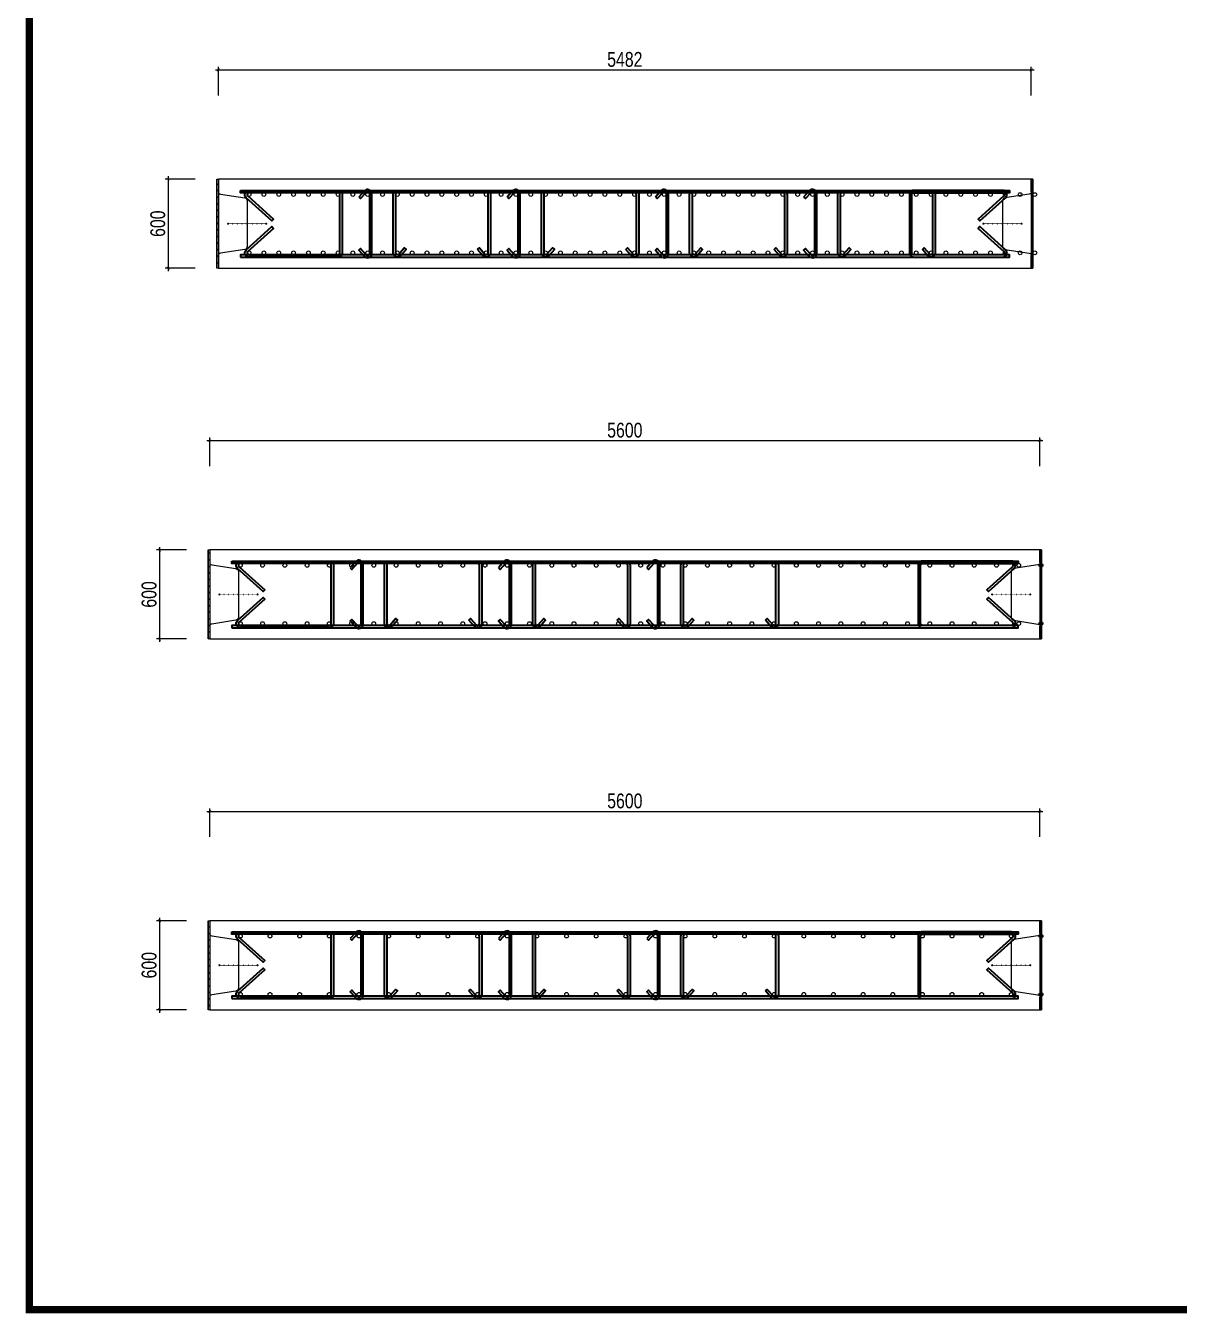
# Model space of a CAD drawing. Header units: millimetres. Extents: x 925681 to 1410834, y 71669 to 296428.
# Drawn here: x 1093204 to 1100984, y 266904 to 275586 of the extents above; entities that cross this region are included whole.
import ezdxf

# ---------------------------------------------------------------- set-up
doc = ezdxf.new("R2010")
doc.units = ezdxf.units.MM
doc.header["$LTSCALE"] = 100
for name, color, linetype, lineweight in [('Ap0102_dim', 145, 'Continuous', 25), ('Ap0104_leader', 145, 'Continuous', 25), ('Ap0310_PSS', 130, 'Continuous', 18), ('Ap0402_Reinf.S', 6, 'Continuous', 35)]:
    doc.layers.add(name, color=color, linetype=linetype, lineweight=lineweight)
doc.styles.add('Ap', font='1.shx', dxfattribs={"width": 0.8})
doc.dimstyles.get("Standard").update_dxf_attribs({"dimtxt": 0.18, "dimasz": 0.18, "dimexe": 0.18, "dimexo": 0.0625, "dimgap": 0.09, "dimtad": 0, "dimtih": 1, "dimtoh": 1, "dimdec": 4, "dimzin": 0, "dimdsep": 46, "dimtxsty": 'Standard', "dimcen": 0.09, "dimadec": 0, "dimazin": 0, "dimtfac": 1, "dimtdec": 4, "dimtofl": 0, "dimtmove": 0, "dimatfit": 3, "dimfxl": 1, "dimtolj": 1, "dimtzin": 0, "dimarcsym": 0})
pattern_1 = [(45, (-127877.524, -23581.36), (-22.097087, 22.097087), [])]
pattern_2 = [(135, (133477.524, -23581.36), (22.097087, 22.097087), [])]

# ---------------------------------------------------------------- blocks, each defined once
blk = doc.blocks.new('Water-stop')
at = {"layer": 'Ap0310_PSS', "ltscale": 0.1}
h = blk.add_hatch(color=256, dxfattribs=at)
h.paths.add_polyline_path([(-121.2, 0), (-136.2, 0, 1)])
h.paths.add_polyline_path([(-136.2, 0), (-121.2, 0, 1)])
h = blk.add_hatch(color=256, dxfattribs=at)
h.paths.add_polyline_path([(7.5, 0), (-7.5, 0, 1)])
h.paths.add_polyline_path([(7.5, 0, 1), (-7.5, 0)])
h = blk.add_hatch(color=256, dxfattribs=at)
h.paths.add_polyline_path([(121.2, 0), (136.2, 0, -1)])
h.paths.add_polyline_path([(136.2, 0), (121.2, 0, -1)])
at = {"layer": 'Ap0310_PSS', "const_width": 4}
for points in [[(-128.7, 0), (128.7, 0)], [(-97.1, 5.7), (-97.1, -5.7)], [(-66, 5.7), (-66, -5.7)], [(-34.8, 5.7), (-34.8, -5.7)], [(34.8, 5.7), (34.8, -5.7)], [(66, 5.7), (66, -5.7)], [(97.1, 5.7), (97.1, -5.7)]]:
    blk.add_lwpolyline(points, dxfattribs=at)
blk = doc.blocks.new('_ArchTick')
at = {"color": 0, "linetype": 'ByBlock', "const_width": 0.15}
blk.add_lwpolyline([(-0.5, -0.5), (0.5, 0.5)], dxfattribs=at)
blk = doc.blocks.new('*D69')
at = {"layer": 'Ap0102_dim', "transparency": 16777216}
for p, q in [((-20, 1337.3), (5502.4, 1337.3)), ((0, 1165.5), (0, 1357.3)), ((5482.4, 1165.5), (5482.4, 1357.3))]:
    blk.add_line(p, q, dxfattribs=at)
at = {"layer": 'Defpoints', "color": 0, "lineweight": 80, "transparency": 16777216}
for p in [(5482.4, 1337.3), (0, 1145.5), (5482.4, 1145.5)]:
    blk.add_point(p, dxfattribs=at)
at = {"layer": 'Ap0102_dim', "transparency": 16777216, "xscale": 20, "yscale": 20, "zscale": 20, "rotation": 180}
blk.add_blockref('_ArchTick', (0, 1337.3), dxfattribs=at)
at = {"layer": 'Ap0102_dim', "transparency": 16777216, "xscale": 20, "yscale": 20, "zscale": 20}
blk.add_blockref('_ArchTick', (5482.4, 1337.3), dxfattribs=at)
at = {"layer": 'Ap0102_dim', "color": 7, "transparency": 16777216, "insert": (2741.2, 1407.3), "char_height": 100, "attachment_point": 5, "style": 'Ap'}
blk.add_mtext('\\A1;5482', dxfattribs=at)
blk = doc.blocks.new('*D70')
at = {"layer": 'Ap0102_dim', "transparency": 16777216}
for p, q in [((-338.5, 620), (-338.5, -20)), ((-156.9, 600), (-358.5, 600)), ((-156.9, 0), (-358.5, 0))]:
    blk.add_line(p, q, dxfattribs=at)
at = {"layer": 'Defpoints', "color": 0, "lineweight": 80, "transparency": 16777216}
for p in [(-136.9, 600), (-338.5, 0), (-136.9, 0)]:
    blk.add_point(p, dxfattribs=at)
at = {"layer": 'Ap0102_dim', "transparency": 16777216, "xscale": 20, "yscale": 20, "zscale": 20}
for p, rotation in [((-338.5, 600), 90), ((-338.5, 0), 270)]:
    blk.add_blockref('_ArchTick', p, dxfattribs=dict(at, rotation=rotation))
at = {"layer": 'Ap0102_dim', "color": 7, "transparency": 16777216, "insert": (-408.5, 300), "char_height": 100, "attachment_point": 5, "rotation": 90, "style": 'Ap'}
blk.add_mtext('\\A1;600', dxfattribs=at)
blk = doc.blocks.new('*D89')
at = {"layer": 'Ap0102_dim', "transparency": 16777216}
for p, q in [((-20, 1337.3), (5620, 1337.3)), ((0, 1165.5), (0, 1357.3)), ((5600, 1165.5), (5600, 1357.3))]:
    blk.add_line(p, q, dxfattribs=at)
at = {"layer": 'Defpoints', "color": 0, "lineweight": 80, "transparency": 16777216}
for p in [(5600, 1337.3), (0, 1145.5), (5600, 1145.5)]:
    blk.add_point(p, dxfattribs=at)
at = {"layer": 'Ap0102_dim', "transparency": 16777216, "xscale": 20, "yscale": 20, "zscale": 20, "rotation": 180}
blk.add_blockref('_ArchTick', (0, 1337.3), dxfattribs=at)
at = {"layer": 'Ap0102_dim', "transparency": 16777216, "xscale": 20, "yscale": 20, "zscale": 20}
blk.add_blockref('_ArchTick', (5600, 1337.3), dxfattribs=at)
at = {"layer": 'Ap0102_dim', "color": 7, "transparency": 16777216, "insert": (2800, 1407.3), "char_height": 100, "attachment_point": 5, "style": 'Ap'}
blk.add_mtext('\\A1;5600', dxfattribs=at)
blk = doc.blocks.new('*D90')
at = {"layer": 'Ap0102_dim', "transparency": 16777216}
for p, q in [((-338.5, 620), (-338.5, -20)), ((-156.9, 600), (-358.5, 600)), ((-156.9, 0), (-358.5, 0))]:
    blk.add_line(p, q, dxfattribs=at)
at = {"layer": 'Defpoints', "color": 0, "lineweight": 80, "transparency": 16777216}
for p in [(-136.9, 600), (-338.5, 0), (-136.9, 0)]:
    blk.add_point(p, dxfattribs=at)
at = {"layer": 'Ap0102_dim', "transparency": 16777216, "xscale": 20, "yscale": 20, "zscale": 20}
for p, rotation in [((-338.5, 600), 90), ((-338.5, 0), 270)]:
    blk.add_blockref('_ArchTick', p, dxfattribs=dict(at, rotation=rotation))
at = {"layer": 'Ap0102_dim', "color": 7, "transparency": 16777216, "insert": (-408.5, 300), "char_height": 100, "attachment_point": 5, "rotation": 90, "style": 'Ap'}
blk.add_mtext('\\A1;600', dxfattribs=at)
blk = doc.blocks.new('*D92')
at = {"layer": 'Ap0102_dim', "transparency": 16777216}
for p, q in [((-20, 1337.3), (5620, 1337.3)), ((0, 1165.5), (0, 1357.3)), ((5600, 1165.5), (5600, 1357.3))]:
    blk.add_line(p, q, dxfattribs=at)
at = {"layer": 'Defpoints', "color": 0, "lineweight": 80, "transparency": 16777216}
for p in [(5600, 1337.3), (0, 1145.5), (5600, 1145.5)]:
    blk.add_point(p, dxfattribs=at)
at = {"layer": 'Ap0102_dim', "transparency": 16777216, "xscale": 20, "yscale": 20, "zscale": 20, "rotation": 180}
blk.add_blockref('_ArchTick', (0, 1337.3), dxfattribs=at)
at = {"layer": 'Ap0102_dim', "transparency": 16777216, "xscale": 20, "yscale": 20, "zscale": 20}
blk.add_blockref('_ArchTick', (5600, 1337.3), dxfattribs=at)
at = {"layer": 'Ap0102_dim', "color": 7, "transparency": 16777216, "insert": (2800, 1407.3), "char_height": 100, "attachment_point": 5, "style": 'Ap'}
blk.add_mtext('\\A1;5600', dxfattribs=at)
blk = doc.blocks.new('*D93')
at = {"layer": 'Ap0102_dim', "transparency": 16777216}
for p, q in [((-338.5, 620), (-338.5, -20)), ((-156.9, 600), (-358.5, 600)), ((-156.9, 0), (-358.5, 0))]:
    blk.add_line(p, q, dxfattribs=at)
at = {"layer": 'Defpoints', "color": 0, "lineweight": 80, "transparency": 16777216}
for p in [(-136.9, 600), (-338.5, 0), (-136.9, 0)]:
    blk.add_point(p, dxfattribs=at)
at = {"layer": 'Ap0102_dim', "transparency": 16777216, "xscale": 20, "yscale": 20, "zscale": 20}
for p, rotation in [((-338.5, 600), 90), ((-338.5, 0), 270)]:
    blk.add_blockref('_ArchTick', p, dxfattribs=dict(at, rotation=rotation))
at = {"layer": 'Ap0102_dim', "color": 7, "transparency": 16777216, "insert": (-408.5, 300), "char_height": 100, "attachment_point": 5, "rotation": 90, "style": 'Ap'}
blk.add_mtext('\\A1;600', dxfattribs=at)
blk = doc.blocks.new('*U68')
at = {"layer": 'Ap0310_PSS'}
h = blk.add_hatch(dxfattribs=at)
h.set_pattern_fill('ANSI31', color=256, scale=250, style=0)
h.set_pattern_definition(pattern_1)
h.paths.add_polyline_path([(0, 600), (-10, 600), (-10, 0), (0, 0), (0, 84.8, -0.000033), (0, 84.8)])
h = blk.add_hatch(dxfattribs=at)
h.set_pattern_fill('ANSI31', color=256, scale=250, style=0)
h.set_pattern_definition([(135, (133359.927, -23581.36), (22.097087, 22.097087), [])])
h.paths.add_polyline_path([(5482.4, 600), (5492.4, 600), (5492.4, 0), (5482.4, 0), (5482.4, 84.8, 0.000033), (5482.4, 84.8)])
at = {"layer": 'Ap0104_leader'}
for centre in [(206.9, 496.5), (306.9, 496.5), (406.9, 496.5), (506.9, 496.5), (606.9, 496.5), (706.9, 496.5), (806.9, 496.5), (906.9, 496.5), (1006.9, 496.5), (1106.9, 496.5), (1206.9, 496.5), (1306.9, 496.5), (1406.9, 496.5), (1506.9, 496.5), (1606.9, 496.5), (1706.9, 496.5), (1806.9, 496.5), (1906.9, 496.5), (2006.9, 496.5), (2106.9, 496.5), (2206.9, 496.5), (2306.9, 496.5), (2406.9, 496.5), (2506.9, 496.5), (2606.9, 496.5), (2706.9, 496.5), (2806.9, 496.5), (2906.9, 496.5), (3006.9, 496.5), (3106.9, 496.5), (3206.9, 496.5), (3306.9, 496.5), (3406.9, 496.5), (3506.9, 496.5), (3606.9, 496.5), (3706.9, 496.5), (3806.9, 496.5), (3906.9, 496.5), (4006.9, 496.5), (4106.9, 496.5), (4206.9, 496.5), (4306.9, 496.5), (4406.9, 496.5), (4506.9, 496.5), (4606.9, 496.5), (4706.9, 496.5), (4806.9, 496.5), (4906.9, 496.5), (5006.9, 496.5), (5106.9, 496.5), (5206.9, 496.5), (5306.9, 496.5), (5406.9, 496.5), (5506.9, 496.5), (206.9, 103.5), (306.9, 103.5), (406.9, 103.5), (506.9, 103.5), (606.9, 103.5), (706.9, 103.5), (806.9, 103.5), (906.9, 103.5), (1006.9, 103.5), (1106.9, 103.5), (1206.9, 103.5), (1306.9, 103.5), (1406.9, 103.5), (1506.9, 103.5), (1606.9, 103.5), (1706.9, 103.5), (1806.9, 103.5), (1906.9, 103.5), (2006.9, 103.5), (2106.9, 103.5), (2206.9, 103.5), (2306.9, 103.5), (2406.9, 103.5), (2506.9, 103.5), (2606.9, 103.5), (2706.9, 103.5), (2806.9, 103.5), (2906.9, 103.5), (3006.9, 103.5), (3106.9, 103.5), (3206.9, 103.5), (3306.9, 103.5), (3406.9, 103.5), (3506.9, 103.5), (3606.9, 103.5), (3706.9, 103.5), (3806.9, 103.5), (3906.9, 103.5), (4006.9, 103.5), (4106.9, 103.5), (4206.9, 103.5), (4306.9, 103.5), (4406.9, 103.5), (4506.9, 103.5), (4606.9, 103.5), (4706.9, 103.5), (4806.9, 103.5), (4906.9, 103.5), (5006.9, 103.5), (5106.9, 103.5), (5206.9, 103.5), (5306.9, 103.5), (5406.9, 103.5), (5506.9, 103.5)]:
    blk.add_circle(centre, 12.5, dxfattribs=at)
at = {"layer": 'Ap0310_PSS'}
for p, q in [((-10, 600), (-10, 0)), ((0, 600), (0, 0)), ((5482.4, 600), (5482.4, 0)), ((5492.4, 600), (5492.4, 0))]:
    blk.add_line(p, q, dxfattribs=at)
for points in [[(-10, 600), (0, 600), (0, 0), (-10, 0)], [(5492.4, 600), (5482.4, 600), (5482.4, 0), (5492.4, 0)]]:
    blk.add_lwpolyline(points, close=True, dxfattribs=at)
for points in [[(0, 600), (0, 515.2)], [(5482.4, 515.2), (5482.4, 600), (0, 600)], [(0, 84.8), (0, 0), (5482.4, 0), (5482.4, 84.8)]]:
    blk.add_lwpolyline(points, dxfattribs=at)
for points in [[(0, 600), (0, 515.2, 0.369861), (13.5, 499.3), (177.1, 474, -0.369861), (194, 454.2), (194, 145.8, -0.369861), (177.1, 126), (13.5, 100.7, 0.369861), (0, 84.8), (0, 0)], [(5482.4, 600), (5482.4, 515.2, -0.369861), (5468.9, 499.3), (5305.3, 474, 0.369861), (5288.4, 454.2), (5288.4, 145.8, 0.369861), (5305.3, 126), (5468.9, 100.7, -0.369861), (5482.4, 84.8), (5482.4, 0)]]:
    blk.add_lwpolyline(points, format="xyb", dxfattribs=at)
at = {"layer": 'Ap0402_Reinf.S'}
for points in [[(149.3, 525), (5335.2, 525), (5335.2, 509), (149.3, 509)], [(149.3, 75), (5335.2, 75), (5335.2, 91), (149.3, 91)]]:
    blk.add_lwpolyline(points, close=True, dxfattribs=at)
for points in [[(819.4, 496.5, 0.414214), (806.9, 509), (206.9, 509, 0.687416), (198.5, 487.2), (371.4, 331.7), (360.7, 319.8), (187.8, 475.3, -0.687416), (206.9, 525), (806.9, 525, -0.414214), (835.4, 496.5), (835.4, 103.5, -0.414214), (806.9, 75), (206.9, 75, -0.687416), (187.8, 124.7), (360.7, 280.2), (371.4, 268.3), (198.5, 112.8, 0.687416), (206.9, 91), (806.9, 91, 0.414214), (819.4, 103.5)], [(4676.8, 496.5, -0.414214), (4689.3, 509), (5289.3, 509, -0.687416), (5297.7, 487.2), (5124.8, 331.7), (5135.5, 319.8), (5308.4, 475.3, 0.687416), (5289.3, 525), (4689.3, 525, 0.414214), (4660.8, 496.5), (4660.8, 103.5, 0.414214), (4689.3, 75), (5289.3, 75, 0.687416), (5308.4, 124.7), (5135.5, 280.2), (5124.8, 268.3), (5297.7, 112.8, -0.687416), (5289.3, 91), (4689.3, 91, -0.414214), (4676.8, 103.5)]]:
    blk.add_lwpolyline(points, format="xyb", close=True, dxfattribs=at)
for points in [[(947.4, 480), (959.4, 469.2), (997.5, 511.5, -0.687416), (1019.5, 503.1), (1019.5, 98.1, -0.687416), (997.5, 89.7), (959.4, 132), (947.4, 121.2), (984.6, 79.9, 0.687416), (1035.6, 99.4), (1035.6, 501.8, 0.687416), (984.6, 521.3), (947.4, 480)], [(1748, 126.4), (1759.9, 137.1), (1797.6, 95.1, 0.687416), (1819.4, 103.5), (1819.4, 496.5, 0.414214), (1806.9, 509), (1206.9, 509, 0.414214), (1194.4, 496.5), (1194.4, 103.5, 0.687416), (1216.2, 95.1), (1253.9, 137.1), (1265.8, 126.4), (1228.1, 84.4, -0.687416), (1178.4, 103.5), (1178.4, 496.5, -0.414214), (1206.9, 525), (1806.9, 525, -0.414214), (1835.4, 496.5), (1835.4, 103.5, -0.687416), (1785.7, 84.4), (1748, 126.4)], [(1947.4, 480), (1959.4, 469.2), (1997.5, 511.5, -0.687416), (2019.5, 503.1), (2019.5, 98.1, -0.687416), (1997.5, 89.7), (1959.4, 132), (1947.4, 121.2), (1984.6, 79.9, 0.687416), (2035.6, 99.4), (2035.6, 501.8, 0.687416), (1984.6, 521.3), (1947.4, 480)], [(2748, 126.4), (2759.9, 137.1), (2797.6, 95.1, 0.687416), (2819.4, 103.5), (2819.4, 496.5, 0.414214), (2806.9, 509), (2206.9, 509, 0.414214), (2194.4, 496.5), (2194.4, 103.5, 0.687416), (2216.2, 95.1), (2253.9, 137.1), (2265.8, 126.4), (2228.1, 84.4, -0.687416), (2178.4, 103.5), (2178.4, 496.5, -0.414214), (2206.9, 525), (2806.9, 525, -0.414214), (2835.4, 496.5), (2835.4, 103.5, -0.687416), (2785.7, 84.4), (2748, 126.4)], [(2947.4, 480), (2959.4, 469.2), (2997.5, 511.5, -0.687416), (3019.5, 503.1), (3019.5, 98.1, -0.687416), (2997.5, 89.7), (2959.4, 132), (2947.4, 121.2), (2984.6, 79.9, 0.687416), (3035.6, 99.4), (3035.6, 501.8, 0.687416), (2984.6, 521.3), (2947.4, 480)], [(3748, 126.4), (3759.9, 137.1), (3797.6, 95.1, 0.687416), (3819.4, 103.5), (3819.4, 496.5, 0.414214), (3806.9, 509), (3206.9, 509, 0.414214), (3194.4, 496.5), (3194.4, 103.5, 0.687416), (3216.2, 95.1), (3253.9, 137.1), (3265.8, 126.4), (3228.1, 84.4, -0.687416), (3178.4, 103.5), (3178.4, 496.5, -0.414214), (3206.9, 525), (3806.9, 525, -0.414214), (3835.4, 496.5), (3835.4, 103.5, -0.687416), (3785.7, 84.4), (3748, 126.4)], [(3947.4, 480), (3959.4, 469.2), (3997.5, 511.5, -0.687416), (4019.5, 503.1), (4019.5, 98.1, -0.687416), (3997.5, 89.7), (3959.4, 132), (3947.4, 121.2), (3984.6, 79.9, 0.687416), (4035.6, 99.4), (4035.6, 501.8, 0.687416), (3984.6, 521.3), (3947.4, 480)], [(4748, 126.4), (4759.9, 137.1), (4797.6, 95.1, 0.687416), (4819.4, 103.5), (4819.4, 496.5, 0.414214), (4806.9, 509), (4206.9, 509, 0.414214), (4194.4, 496.5), (4194.4, 103.5, 0.687416), (4216.2, 95.1), (4253.9, 137.1), (4265.8, 126.4), (4228.1, 84.4, -0.687416), (4178.4, 103.5), (4178.4, 496.5, -0.414214), (4206.9, 525), (4806.9, 525, -0.414214), (4835.4, 496.5), (4835.4, 103.5, -0.687416), (4785.7, 84.4), (4748, 126.4)]]:
    blk.add_lwpolyline(points, format="xyb", dxfattribs=at)
at = {"layer": 'Ap0310_PSS', "xscale": -1}
blk.add_blockref('Water-stop', (194, 300), dxfattribs=at)
at = {"layer": 'Ap0310_PSS'}
blk.add_blockref('Water-stop', (5288.4, 300), dxfattribs=at)
at = {"layer": 'Ap0102_dim'}
dim = blk.add_linear_dim(base=(5482.4, 1337.3), p1=(0, 1145.5), p2=(5482.4, 1145.5), dimstyle='Standard', override={"dimscale": 100, "dimtxt": 1, "dimasz": 0.2, "dimexe": 0.2, "dimexo": 0.2, "dimgap": 0.2, "dimtad": 1, "dimtih": 0, "dimtoh": 0, "dimdec": 0, "dimzin": 3, "dimtxsty": 'Ap', "dimblk": 'ArchTick', "dimcen": 0.2, "dimdle": 0.2, "dimclrd": 256, "dimclre": 256, "dimclrt": 7, "dimadec": 2, "dimazin": 2, "dimtfac": 100, "dimtdec": 0, "dimtix": 1, "dimtofl": 1, "dimtmove": 2, "dimatfit": 2, "dimldrblk": 'ArchTick', "dimfxl": 0.0625, "dimlwd": 65535, "dimlwe": 65535}, dxfattribs=at)
dim.commit()
dim.dimension.update_dxf_attribs({"geometry": '*D69', "text_midpoint": (2741.2, 1407.3)})
dim = blk.add_linear_dim(base=(-338.5, 0), p1=(-136.9, 600), p2=(-136.9, 0), angle=90, dimstyle='Standard', override={"dimscale": 100, "dimtxt": 1, "dimasz": 0.2, "dimexe": 0.2, "dimexo": 0.2, "dimgap": 0.2, "dimtad": 1, "dimtih": 0, "dimtoh": 0, "dimdec": 0, "dimzin": 3, "dimtxsty": 'Ap', "dimblk": 'ArchTick', "dimcen": 0.2, "dimdle": 0.2, "dimclrd": 256, "dimclre": 256, "dimclrt": 7, "dimadec": 2, "dimazin": 2, "dimtfac": 100, "dimtdec": 0, "dimtix": 1, "dimtofl": 1, "dimtmove": 2, "dimatfit": 2, "dimldrblk": 'ArchTick', "dimfxl": 0.0625, "dimlwd": 65535, "dimlwe": 65535}, dxfattribs=at)
dim.commit()
dim.dimension.update_dxf_attribs({"geometry": '*D70', "text_midpoint": (-408.5, 300)})
blk = doc.blocks.new('VAV_TypeB150')
at = {"layer": 'Ap0310_PSS'}
h = blk.add_hatch(dxfattribs=at)
h.set_pattern_fill('ANSI31', color=256, scale=250, style=0)
h.set_pattern_definition(pattern_1)
h.paths.add_polyline_path([(0, 600), (-10, 600), (-10, 0), (0, 0), (0, 84.8, -0.000033), (0, 84.8)])
h = blk.add_hatch(dxfattribs=at)
h.set_pattern_fill('ANSI31', color=256, scale=250, style=0)
h.set_pattern_definition(pattern_2)
h.paths.add_polyline_path([(5600, 600), (5610, 600), (5610, 0), (5600, 0), (5600, 84.8, 0.000033), (5600, 84.8)])
at = {"layer": 'Ap0104_leader'}
for centre in [(206.9, 496.5), (356.9, 496.5), (506.9, 496.5), (656.9, 496.5), (806.9, 496.5), (956.9, 496.5), (1106.9, 496.5), (1256.9, 496.5), (1406.9, 496.5), (1556.9, 496.5), (1706.9, 496.5), (1856.9, 496.5), (2006.9, 496.5), (2156.9, 496.5), (2306.9, 496.5), (2456.9, 496.5), (2606.9, 496.5), (2756.9, 496.5), (2906.9, 496.5), (3056.9, 496.5), (3206.9, 496.5), (3356.9, 496.5), (3506.9, 496.5), (3656.9, 496.5), (3806.9, 496.5), (3956.9, 496.5), (4106.9, 496.5), (4256.9, 496.5), (4406.9, 496.5), (4556.9, 496.5), (4706.9, 496.5), (4856.9, 496.5), (5006.9, 496.5), (5156.9, 496.5), (5306.9, 496.5), (5456.9, 496.5), (5606.9, 496.5), (206.9, 103.5), (356.9, 103.5), (506.9, 103.5), (656.9, 103.5), (806.9, 103.5), (956.9, 103.5), (1106.9, 103.5), (1256.9, 103.5), (1406.9, 103.5), (1556.9, 103.5), (1706.9, 103.5), (1856.9, 103.5), (2006.9, 103.5), (2156.9, 103.5), (2306.9, 103.5), (2456.9, 103.5), (2606.9, 103.5), (2756.9, 103.5), (2906.9, 103.5), (3056.9, 103.5), (3206.9, 103.5), (3356.9, 103.5), (3506.9, 103.5), (3656.9, 103.5), (3806.9, 103.5), (3956.9, 103.5), (4106.9, 103.5), (4256.9, 103.5), (4406.9, 103.5), (4556.9, 103.5), (4706.9, 103.5), (4856.9, 103.5), (5006.9, 103.5), (5156.9, 103.5), (5306.9, 103.5), (5456.9, 103.5), (5606.9, 103.5)]:
    blk.add_circle(centre, 12.5, dxfattribs=at)
at = {"layer": 'Ap0310_PSS'}
for p, q in [((-10, 600), (-10, 0)), ((0, 600), (0, 0)), ((5600, 600), (5600, 0)), ((5610, 600), (5610, 0))]:
    blk.add_line(p, q, dxfattribs=at)
for points in [[(-10, 600), (0, 600), (0, 0), (-10, 0)], [(5610, 600), (5600, 600), (5600, 0), (5610, 0)]]:
    blk.add_lwpolyline(points, close=True, dxfattribs=at)
for points in [[(0, 600), (0, 515.2)], [(5600, 515.2), (5600, 600), (0, 600)], [(0, 84.8), (0, 0), (5600, 0), (5600, 84.8)]]:
    blk.add_lwpolyline(points, dxfattribs=at)
for points in [[(0, 600), (0, 515.2, 0.369861), (13.5, 499.3), (177.1, 474, -0.369861), (194, 454.2), (194, 145.8, -0.369861), (177.1, 126), (13.5, 100.7, 0.369861), (0, 84.8), (0, 0)], [(5600, 600), (5600, 515.2, -0.369861), (5586.5, 499.3), (5422.9, 474, 0.369861), (5406, 454.2), (5406, 145.8, 0.369861), (5422.9, 126), (5586.5, 100.7, -0.369861), (5600, 84.8), (5600, 0)]]:
    blk.add_lwpolyline(points, format="xyb", dxfattribs=at)
at = {"layer": 'Ap0402_Reinf.S'}
for points in [[(149.3, 525), (5452.8, 525), (5452.8, 509), (149.3, 509)], [(149.3, 75), (5452.8, 75), (5452.8, 91), (149.3, 91)]]:
    blk.add_lwpolyline(points, close=True, dxfattribs=at)
for points in [[(819.4, 496.5, 0.414214), (806.9, 509), (206.9, 509, 0.687416), (198.5, 487.2), (371.4, 331.7), (360.7, 319.8), (187.8, 475.3, -0.687416), (206.9, 525), (806.9, 525, -0.414214), (835.4, 496.5), (835.4, 103.5, -0.414214), (806.9, 75), (206.9, 75, -0.687416), (187.8, 124.7), (360.7, 280.2), (371.4, 268.3), (198.5, 112.8, 0.687416), (206.9, 91), (806.9, 91, 0.414214), (819.4, 103.5)], [(4794.4, 496.5, -0.414214), (4806.9, 509), (5406.9, 509, -0.687416), (5415.2, 487.2), (5242.4, 331.7), (5253.1, 319.8), (5426, 475.3, 0.687416), (5406.9, 525), (4806.9, 525, 0.414214), (4778.4, 496.5), (4778.4, 103.5, 0.414214), (4806.9, 75), (5406.9, 75, 0.687416), (5426, 124.7), (5253.1, 280.2), (5242.4, 268.3), (5415.2, 112.8, -0.687416), (5406.9, 91), (4806.9, 91, -0.414214), (4794.4, 103.5)]]:
    blk.add_lwpolyline(points, format="xyb", close=True, dxfattribs=at)
for points in [[(947.4, 480), (959.4, 469.2), (997.5, 511.5, -0.687416), (1019.5, 503.1), (1019.5, 98.1, -0.687416), (997.5, 89.7), (959.4, 132), (947.4, 121.2), (984.6, 79.9, 0.687416), (1035.6, 99.4), (1035.6, 501.8, 0.687416), (984.6, 521.3), (947.4, 480)], [(1748, 126.4), (1759.9, 137.1), (1797.6, 95.1, 0.687416), (1819.4, 103.5), (1819.4, 496.5, 0.414214), (1806.9, 509), (1206.9, 509, 0.414214), (1194.4, 496.5), (1194.4, 103.5, 0.687416), (1216.2, 95.1), (1253.9, 137.1), (1265.8, 126.4), (1228.1, 84.4, -0.687416), (1178.4, 103.5), (1178.4, 496.5, -0.414214), (1206.9, 525), (1806.9, 525, -0.414214), (1835.4, 496.5), (1835.4, 103.5, -0.687416), (1785.7, 84.4), (1748, 126.4)], [(1947.4, 480), (1959.4, 469.2), (1997.5, 511.5, -0.687416), (2019.5, 503.1), (2019.5, 98.1, -0.687416), (1997.5, 89.7), (1959.4, 132), (1947.4, 121.2), (1984.6, 79.9, 0.687416), (2035.6, 99.4), (2035.6, 501.8, 0.687416), (1984.6, 521.3), (1947.4, 480)], [(2748, 126.4), (2759.9, 137.1), (2797.6, 95.1, 0.687416), (2819.4, 103.5), (2819.4, 496.5, 0.414214), (2806.9, 509), (2206.9, 509, 0.414214), (2194.4, 496.5), (2194.4, 103.5, 0.687416), (2216.2, 95.1), (2253.9, 137.1), (2265.8, 126.4), (2228.1, 84.4, -0.687416), (2178.4, 103.5), (2178.4, 496.5, -0.414214), (2206.9, 525), (2806.9, 525, -0.414214), (2835.4, 496.5), (2835.4, 103.5, -0.687416), (2785.7, 84.4), (2748, 126.4)], [(2947.4, 480), (2959.4, 469.2), (2997.5, 511.5, -0.687416), (3019.5, 503.1), (3019.5, 98.1, -0.687416), (2997.5, 89.7), (2959.4, 132), (2947.4, 121.2), (2984.6, 79.9, 0.687416), (3035.6, 99.4), (3035.6, 501.8, 0.687416), (2984.6, 521.3), (2947.4, 480)], [(3748, 126.4), (3759.9, 137.1), (3797.6, 95.1, 0.687416), (3819.4, 103.5), (3819.4, 496.5, 0.414214), (3806.9, 509), (3206.9, 509, 0.414214), (3194.4, 496.5), (3194.4, 103.5, 0.687416), (3216.2, 95.1), (3253.9, 137.1), (3265.8, 126.4), (3228.1, 84.4, -0.687416), (3178.4, 103.5), (3178.4, 496.5, -0.414214), (3206.9, 525), (3806.9, 525, -0.414214), (3835.4, 496.5), (3835.4, 103.5, -0.687416), (3785.7, 84.4), (3748, 126.4)]]:
    blk.add_lwpolyline(points, format="xyb", dxfattribs=at)
at = {"layer": 'Ap0310_PSS', "xscale": -1}
blk.add_blockref('Water-stop', (194, 300), dxfattribs=at)
at = {"layer": 'Ap0310_PSS'}
blk.add_blockref('Water-stop', (5406, 300), dxfattribs=at)
at = {"layer": 'Ap0102_dim'}
dim = blk.add_linear_dim(base=(5600, 1337.3), p1=(0, 1145.5), p2=(5600, 1145.5), dimstyle='Standard', override={"dimscale": 100, "dimtxt": 1, "dimasz": 0.2, "dimexe": 0.2, "dimexo": 0.2, "dimgap": 0.2, "dimtad": 1, "dimtih": 0, "dimtoh": 0, "dimdec": 0, "dimzin": 3, "dimtxsty": 'Ap', "dimblk": 'ArchTick', "dimcen": 0.2, "dimdle": 0.2, "dimclrd": 256, "dimclre": 256, "dimclrt": 7, "dimadec": 2, "dimazin": 2, "dimtfac": 100, "dimtdec": 0, "dimtix": 1, "dimtofl": 1, "dimtmove": 2, "dimatfit": 2, "dimldrblk": 'ArchTick', "dimfxl": 0.0625, "dimlwd": 65535, "dimlwe": 65535}, dxfattribs=at)
dim.commit()
dim.dimension.update_dxf_attribs({"geometry": '*D89', "text_midpoint": (2800, 1407.3)})
dim = blk.add_linear_dim(base=(-338.5, 0), p1=(-136.9, 600), p2=(-136.9, 0), angle=90, dimstyle='Standard', override={"dimscale": 100, "dimtxt": 1, "dimasz": 0.2, "dimexe": 0.2, "dimexo": 0.2, "dimgap": 0.2, "dimtad": 1, "dimtih": 0, "dimtoh": 0, "dimdec": 0, "dimzin": 3, "dimtxsty": 'Ap', "dimblk": 'ArchTick', "dimcen": 0.2, "dimdle": 0.2, "dimclrd": 256, "dimclre": 256, "dimclrt": 7, "dimadec": 2, "dimazin": 2, "dimtfac": 100, "dimtdec": 0, "dimtix": 1, "dimtofl": 1, "dimtmove": 2, "dimatfit": 2, "dimldrblk": 'ArchTick', "dimfxl": 0.0625, "dimlwd": 65535, "dimlwe": 65535}, dxfattribs=at)
dim.commit()
dim.dimension.update_dxf_attribs({"geometry": '*D90', "text_midpoint": (-408.5, 300)})
blk = doc.blocks.new('VAV_TypeB200')
at = {"layer": 'Ap0310_PSS'}
h = blk.add_hatch(dxfattribs=at)
h.set_pattern_fill('ANSI31', color=256, scale=250, style=0)
h.set_pattern_definition(pattern_1)
h.paths.add_polyline_path([(0, 600), (-10, 600), (-10, 0), (0, 0), (0, 84.8, -0.000033), (0, 84.8)])
h = blk.add_hatch(dxfattribs=at)
h.set_pattern_fill('ANSI31', color=256, scale=250, style=0)
h.set_pattern_definition(pattern_2)
h.paths.add_polyline_path([(5600, 600), (5610, 600), (5610, 0), (5600, 0), (5600, 84.8, 0.000033), (5600, 84.8)])
at = {"layer": 'Ap0104_leader'}
for centre in [(206.9, 496.5), (406.9, 496.5), (606.9, 496.5), (806.9, 496.5), (1006.9, 496.5), (1206.9, 496.5), (1406.9, 496.5), (1606.9, 496.5), (1806.9, 496.5), (2006.9, 496.5), (2206.9, 496.5), (2406.9, 496.5), (2606.9, 496.5), (2806.9, 496.5), (3006.9, 496.5), (3206.9, 496.5), (3406.9, 496.5), (3606.9, 496.5), (3806.9, 496.5), (4006.9, 496.5), (4206.9, 496.5), (4406.9, 496.5), (4606.9, 496.5), (4806.9, 496.5), (5006.9, 496.5), (5206.9, 496.5), (5406.9, 496.5), (5606.9, 496.5), (206.9, 103.5), (406.9, 103.5), (606.9, 103.5), (806.9, 103.5), (1006.9, 103.5), (1206.9, 103.5), (1406.9, 103.5), (1606.9, 103.5), (1806.9, 103.5), (2006.9, 103.5), (2206.9, 103.5), (2406.9, 103.5), (2606.9, 103.5), (2806.9, 103.5), (3006.9, 103.5), (3206.9, 103.5), (3406.9, 103.5), (3606.9, 103.5), (3806.9, 103.5), (4006.9, 103.5), (4206.9, 103.5), (4406.9, 103.5), (4606.9, 103.5), (4806.9, 103.5), (5006.9, 103.5), (5206.9, 103.5), (5406.9, 103.5), (5606.9, 103.5)]:
    blk.add_circle(centre, 12.5, dxfattribs=at)
at = {"layer": 'Ap0310_PSS'}
for p, q in [((-10, 600), (-10, 0)), ((0, 600), (0, 0)), ((5600, 600), (5600, 0)), ((5610, 600), (5610, 0))]:
    blk.add_line(p, q, dxfattribs=at)
for points in [[(-10, 600), (0, 600), (0, 0), (-10, 0)], [(5610, 600), (5600, 600), (5600, 0), (5610, 0)]]:
    blk.add_lwpolyline(points, close=True, dxfattribs=at)
for points in [[(0, 600), (0, 515.2)], [(5600, 515.2), (5600, 600), (0, 600)], [(0, 84.8), (0, 0), (5600, 0), (5600, 84.8)]]:
    blk.add_lwpolyline(points, dxfattribs=at)
for points in [[(0, 600), (0, 515.2, 0.369861), (13.5, 499.3), (177.1, 474, -0.369861), (194, 454.2), (194, 145.8, -0.369861), (177.1, 126), (13.5, 100.7, 0.369861), (0, 84.8), (0, 0)], [(5600, 600), (5600, 515.2, -0.369861), (5586.5, 499.3), (5422.9, 474, 0.369861), (5406, 454.2), (5406, 145.8, 0.369861), (5422.9, 126), (5586.5, 100.7, -0.369861), (5600, 84.8), (5600, 0)]]:
    blk.add_lwpolyline(points, format="xyb", dxfattribs=at)
at = {"layer": 'Ap0402_Reinf.S'}
for points in [[(149.3, 525), (5452.8, 525), (5452.8, 509), (149.3, 509)], [(149.3, 75), (5452.8, 75), (5452.8, 91), (149.3, 91)]]:
    blk.add_lwpolyline(points, close=True, dxfattribs=at)
for points in [[(819.4, 496.5, 0.414214), (806.9, 509), (206.9, 509, 0.687416), (198.5, 487.2), (371.4, 331.7), (360.7, 319.8), (187.8, 475.3, -0.687416), (206.9, 525), (806.9, 525, -0.414214), (835.4, 496.5), (835.4, 103.5, -0.414214), (806.9, 75), (206.9, 75, -0.687416), (187.8, 124.7), (360.7, 280.2), (371.4, 268.3), (198.5, 112.8, 0.687416), (206.9, 91), (806.9, 91, 0.414214), (819.4, 103.5)], [(4794.4, 496.5, -0.414214), (4806.9, 509), (5406.9, 509, -0.687416), (5415.2, 487.2), (5242.4, 331.7), (5253.1, 319.8), (5426, 475.3, 0.687416), (5406.9, 525), (4806.9, 525, 0.414214), (4778.4, 496.5), (4778.4, 103.5, 0.414214), (4806.9, 75), (5406.9, 75, 0.687416), (5426, 124.7), (5253.1, 280.2), (5242.4, 268.3), (5415.2, 112.8, -0.687416), (5406.9, 91), (4806.9, 91, -0.414214), (4794.4, 103.5)]]:
    blk.add_lwpolyline(points, format="xyb", close=True, dxfattribs=at)
for points in [[(947.4, 480), (959.4, 469.2), (997.5, 511.5, -0.687416), (1019.5, 503.1), (1019.5, 98.1, -0.687416), (997.5, 89.7), (959.4, 132), (947.4, 121.2), (984.6, 79.9, 0.687416), (1035.6, 99.4), (1035.6, 501.8, 0.687416), (984.6, 521.3), (947.4, 480)], [(1748, 126.4), (1759.9, 137.1), (1797.6, 95.1, 0.687416), (1819.4, 103.5), (1819.4, 496.5, 0.414214), (1806.9, 509), (1206.9, 509, 0.414214), (1194.4, 496.5), (1194.4, 103.5, 0.687416), (1216.2, 95.1), (1253.9, 137.1), (1265.8, 126.4), (1228.1, 84.4, -0.687416), (1178.4, 103.5), (1178.4, 496.5, -0.414214), (1206.9, 525), (1806.9, 525, -0.414214), (1835.4, 496.5), (1835.4, 103.5, -0.687416), (1785.7, 84.4), (1748, 126.4)], [(1947.4, 480), (1959.4, 469.2), (1997.5, 511.5, -0.687416), (2019.5, 503.1), (2019.5, 98.1, -0.687416), (1997.5, 89.7), (1959.4, 132), (1947.4, 121.2), (1984.6, 79.9, 0.687416), (2035.6, 99.4), (2035.6, 501.8, 0.687416), (1984.6, 521.3), (1947.4, 480)], [(2748, 126.4), (2759.9, 137.1), (2797.6, 95.1, 0.687416), (2819.4, 103.5), (2819.4, 496.5, 0.414214), (2806.9, 509), (2206.9, 509, 0.414214), (2194.4, 496.5), (2194.4, 103.5, 0.687416), (2216.2, 95.1), (2253.9, 137.1), (2265.8, 126.4), (2228.1, 84.4, -0.687416), (2178.4, 103.5), (2178.4, 496.5, -0.414214), (2206.9, 525), (2806.9, 525, -0.414214), (2835.4, 496.5), (2835.4, 103.5, -0.687416), (2785.7, 84.4), (2748, 126.4)], [(2947.4, 480), (2959.4, 469.2), (2997.5, 511.5, -0.687416), (3019.5, 503.1), (3019.5, 98.1, -0.687416), (2997.5, 89.7), (2959.4, 132), (2947.4, 121.2), (2984.6, 79.9, 0.687416), (3035.6, 99.4), (3035.6, 501.8, 0.687416), (2984.6, 521.3), (2947.4, 480)], [(3748, 126.4), (3759.9, 137.1), (3797.6, 95.1, 0.687416), (3819.4, 103.5), (3819.4, 496.5, 0.414214), (3806.9, 509), (3206.9, 509, 0.414214), (3194.4, 496.5), (3194.4, 103.5, 0.687416), (3216.2, 95.1), (3253.9, 137.1), (3265.8, 126.4), (3228.1, 84.4, -0.687416), (3178.4, 103.5), (3178.4, 496.5, -0.414214), (3206.9, 525), (3806.9, 525, -0.414214), (3835.4, 496.5), (3835.4, 103.5, -0.687416), (3785.7, 84.4), (3748, 126.4)]]:
    blk.add_lwpolyline(points, format="xyb", dxfattribs=at)
at = {"layer": 'Ap0310_PSS', "xscale": -1}
blk.add_blockref('Water-stop', (194, 300), dxfattribs=at)
at = {"layer": 'Ap0310_PSS'}
blk.add_blockref('Water-stop', (5406, 300), dxfattribs=at)
at = {"layer": 'Ap0102_dim'}
dim = blk.add_linear_dim(base=(5600, 1337.3), p1=(0, 1145.5), p2=(5600, 1145.5), dimstyle='Standard', override={"dimscale": 100, "dimtxt": 1, "dimasz": 0.2, "dimexe": 0.2, "dimexo": 0.2, "dimgap": 0.2, "dimtad": 1, "dimtih": 0, "dimtoh": 0, "dimdec": 0, "dimzin": 3, "dimtxsty": 'Ap', "dimblk": 'ArchTick', "dimcen": 0.2, "dimdle": 0.2, "dimclrd": 256, "dimclre": 256, "dimclrt": 7, "dimadec": 2, "dimazin": 2, "dimtfac": 100, "dimtdec": 0, "dimtix": 1, "dimtofl": 1, "dimtmove": 2, "dimatfit": 2, "dimldrblk": 'ArchTick', "dimfxl": 0.0625, "dimlwd": 65535, "dimlwe": 65535}, dxfattribs=at)
dim.commit()
dim.dimension.update_dxf_attribs({"geometry": '*D92', "text_midpoint": (2800, 1407.3)})
dim = blk.add_linear_dim(base=(-338.5, 0), p1=(-136.9, 600), p2=(-136.9, 0), angle=90, dimstyle='Standard', override={"dimscale": 100, "dimtxt": 1, "dimasz": 0.2, "dimexe": 0.2, "dimexo": 0.2, "dimgap": 0.2, "dimtad": 1, "dimtih": 0, "dimtoh": 0, "dimdec": 0, "dimzin": 3, "dimtxsty": 'Ap', "dimblk": 'ArchTick', "dimcen": 0.2, "dimdle": 0.2, "dimclrd": 256, "dimclre": 256, "dimclrt": 7, "dimadec": 2, "dimazin": 2, "dimtfac": 100, "dimtdec": 0, "dimtix": 1, "dimtofl": 1, "dimtmove": 2, "dimatfit": 2, "dimldrblk": 'ArchTick', "dimfxl": 0.0625, "dimlwd": 65535, "dimlwe": 65535}, dxfattribs=at)
dim.commit()
dim.dimension.update_dxf_attribs({"geometry": '*D93', "text_midpoint": (-408.5, 300)})

msp = doc.modelspace()

# ---------------------------------------------------------------- linework, layer by layer
at = {"layer": 'Defpoints', "const_width": 50}
msp.add_lwpolyline([(1093229.2, 283763.5), (1108739.6, 283763.5), (1108739.6, 266929.3), (1093229.2, 266929.3)], close=True, dxfattribs=at)

# ---------------------------------------------------------------- block references
at = {"lineweight": 80}
for name, p in [('*U68', (1094503.7, 273951)), ('VAV_TypeB150', (1094444.9, 271451)), ('VAV_TypeB200', (1094444.9, 268951))]:
    msp.add_blockref(name, p, dxfattribs=at)

doc.saveas('drawing.dxf')
